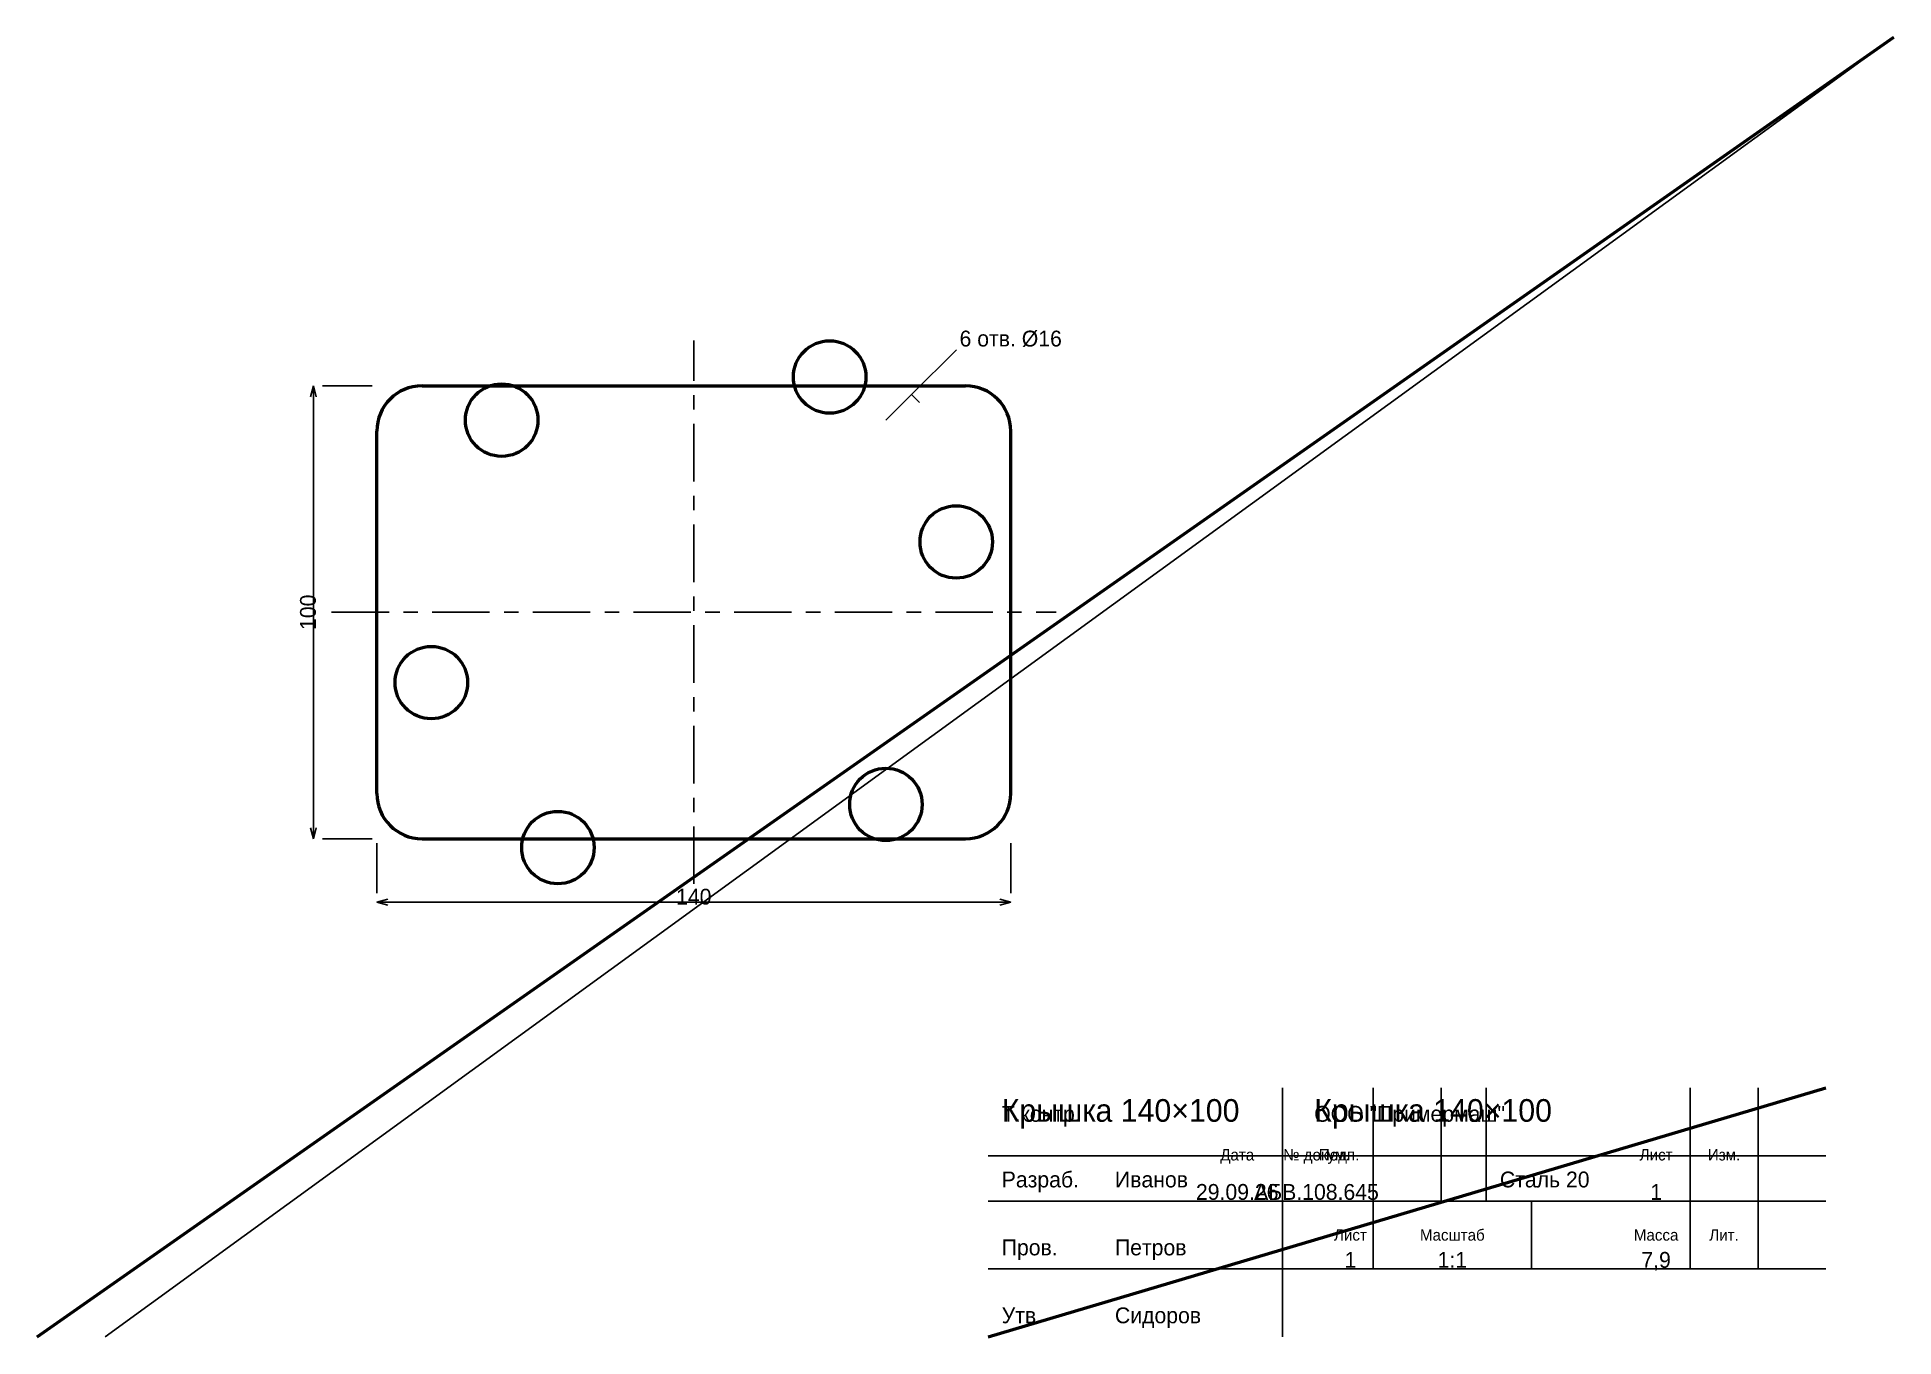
# Model space of a CAD drawing. Header units: millimetres. Extents: x 5 to 415, y 5 to 292.
import ezdxf
from ezdxf.enums import TextEntityAlignment as Align

# ---------------------------------------------------------------- set-up
doc = ezdxf.new("R2010")
doc.units = ezdxf.units.MM
doc.linetypes.add('CENTER', pattern=[22.225, 12.7, -3.175, 3.175, -3.175])
for name, color, linetype, lineweight in [('AXIS', 7, 'CENTER', 25), ('DIMS', 7, 'CONTINUOUS', 25), ('MAIN', 7, 'CONTINUOUS', 50), ('TEXT', 7, 'CONTINUOUS', 25), ('THIN', 7, 'CONTINUOUS', 25)]:
    doc.layers.add(name, color=color, linetype=linetype, lineweight=lineweight)

msp = doc.modelspace()

# ---------------------------------------------------------------- linework, layer by layer
at = {"layer": 'AXIS', "linetype": 'CENTER', "lineweight": 25}
for p, q in [((150, 105), (150, 225)), ((70, 165), (230, 165))]:
    msp.add_line(p, q, dxfattribs=at)
at = {"layer": 'DIMS', "linetype": 'CONTINUOUS', "lineweight": 25}
for p, q in [((198.083, 213.083), (207.983, 222.983)), ((66, 215), (65.353, 212.585)), ((66, 115), (66, 215)), ((66, 215), (66.647, 212.585)), ((79, 215), (68, 215)), ((192.426, 207.426), (198.083, 213.083)), ((198.083, 213.083), (196.315, 211.315)), ((198.083, 213.083), (199.851, 211.315)), ((66, 115), (65.353, 117.415)), ((66, 115), (66.647, 117.415)), ((79, 115), (68, 115)), ((80, 114), (80, 103)), ((220, 114), (220, 103)), ((80, 101), (82.415, 101.647)), ((80, 101), (220, 101)), ((80, 101), (82.415, 100.353)), ((220, 101), (217.585, 101.647)), ((220, 101), (217.585, 100.353))]:
    msp.add_line(p, q, dxfattribs=at)
at = {"layer": 'MAIN', "linetype": 'CONTINUOUS', "lineweight": 50}
for p, q in [((5, 5), (415, 292)), ((90, 215), (210, 215)), ((80, 125), (80, 205)), ((220, 125), (220, 205)), ((90, 115), (210, 115)), ((215, 5), (400, 60))]:
    msp.add_line(p, q, dxfattribs=at)
for centre in [(180, 216.962), (107.574, 207.426), (207.956, 180.529), (92.044, 149.471), (192.426, 122.574), (120, 113.038)]:
    msp.add_circle(centre, 8, dxfattribs=at)
for centre, start, end in [((90, 205), 90, 180), ((210, 205), 0, 90), ((90, 125), 180, 270), ((210, 125), 270, 360)]:
    msp.add_arc(centre, 10, start, end, dxfattribs=at)
at = {"layer": 'THIN', "linetype": 'CONTINUOUS', "lineweight": 25}
for p, q in [((20, 5), (415, 292)), ((280, 5), (280, 60)), ((300, 35), (300, 60)), ((315, 35), (315, 60)), ((325, 35), (325, 60)), ((370, 35), (370, 60)), ((385, 35), (385, 60)), ((215, 45), (400, 45)), ((215, 35), (400, 35)), ((300, 20), (300, 35)), ((335, 20), (335, 35)), ((370, 20), (370, 35)), ((385, 20), (385, 35)), ((215, 20), (400, 20))]:
    msp.add_line(p, q, dxfattribs=at)

# ---------------------------------------------------------------- texts
at = {"layer": 'DIMS', "linetype": 'CONTINUOUS', "lineweight": 25}
msp.add_text('6 отв. %%c16', height=3.5, dxfattribs=at).set_placement((208.69, 223.69))
msp.add_text('100', height=3.5, rotation=90, dxfattribs=at).set_placement((64.8, 165), align=Align.MIDDLE_CENTER)
msp.add_text('140', height=3.5, dxfattribs=at).set_placement((150, 102.2), align=Align.MIDDLE_CENTER)
at = {"layer": 'TEXT', "linetype": 'CONTINUOUS', "lineweight": 25}
for s, height, p in [('Крышка 140×100', 5, (218, 52.5)), ('Крышка 140×100', 5, (287, 52.5)), ('Т.контр.', 3.5, (218, 52.5)), ('ООО "Примермаш"', 3.5, (287, 52.5)), ('Разраб.', 3.5, (218, 38)), ('Иванов', 3.5, (243, 38)), ('Сталь 20', 3.5, (328, 38)), ('Пров.', 3.5, (218, 23)), ('Петров', 3.5, (243, 23)), ('Утв.', 3.5, (218, 8)), ('Сидоров', 3.5, (243, 8))]:
    msp.add_text(s, height=height, dxfattribs=at).set_placement(p)
for s, height, p in [('Дата', 2.5, (270, 45.2)), ('№ докум.', 2.5, (287.5, 45.2)), ('Подп.', 2.5, (292.5, 45.2)), ('Лист', 2.5, (362.5, 45.2)), ('Изм.', 2.5, (377.5, 45.2)), ('29.09.26', 3.5, (270, 37)), ('АБВ.108.645', 3.5, (287.5, 37)), ('1', 3.5, (362.5, 37)), ('Лист', 2.5, (295, 27.5)), ('Масштаб', 2.5, (317.5, 27.5)), ('Масса', 2.5, (362.5, 27.5)), ('Лит.', 2.5, (377.5, 27.5)), ('1', 3.5, (295, 22)), ('1:1', 3.5, (317.5, 22)), ('7,9', 3.5, (362.5, 22))]:
    msp.add_text(s, height=height, dxfattribs=at).set_placement(p, align=Align.MIDDLE_CENTER)

doc.saveas('drawing.dxf')
